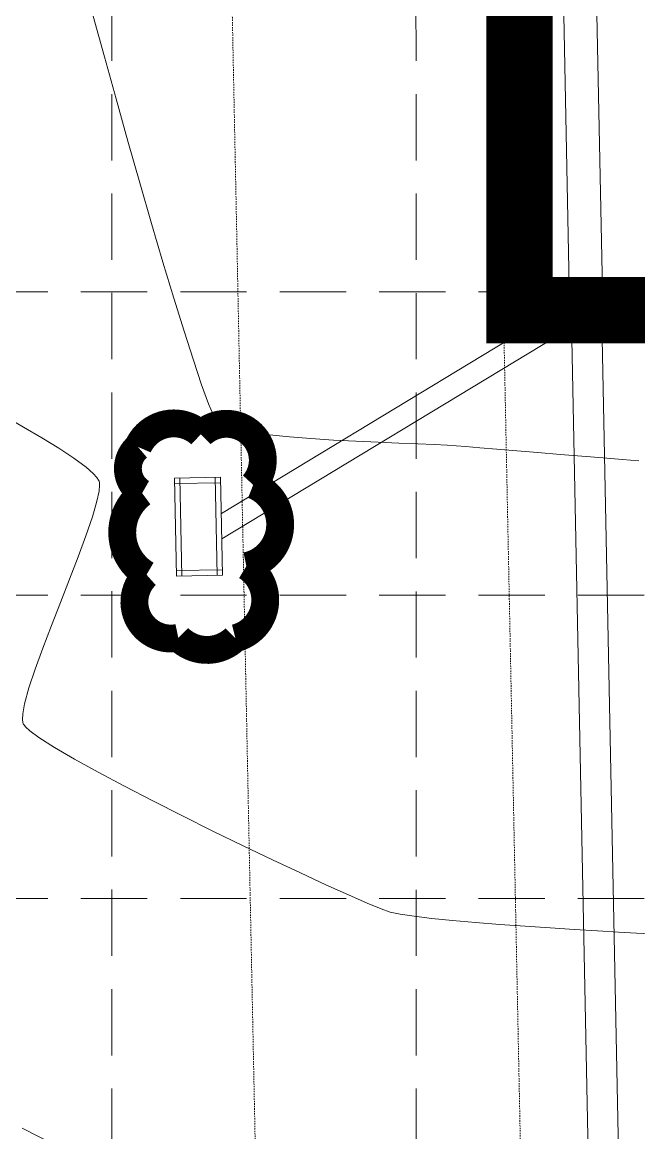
# Model space of a CAD drawing. Extents: x 2140663 to 2528301, y 336313 to 7007653.
# Drawn here: x 2527385.6 to 2527441.5, y 7006862 to 7006962.5 of the extents above; entities that cross this region are included whole.
import ezdxf

# ---------------------------------------------------------------- set-up
doc = ezdxf.new("R2010")
doc.units = 0
doc.header["$MEASUREMENT"] = 0
doc.linetypes.add('HIDDEN', pattern=[0.375, 0.25, -0.125])
doc.linetypes.add('xdrc002pt$0$HIDDEN2', pattern=[0.1875, 0.125, -0.0625])
for name, color, linetype in [('1 EXISTING CONTOURS', 43, 'Continuous'), ('BATCH PLANT', 13, 'HIDDEN'), ('GRID', 254, 'HIDDEN'), ('LEGEND', 7, 'Continuous'), ('xdrc002pt$0$V-ESMT-ACCS-N', 2, 'xdrc002pt$0$HIDDEN2'), ('xdrc002STM$0$C-STRM-INLET-N', 5, 'Continuous'), ('xdrc002STM$0$C-STRM-PIPE-N', 5, 'Continuous')]:
    doc.layers.add(name, color=color, linetype=linetype)

# ---------------------------------------------------------------- blocks, each defined once
blk = doc.blocks.new('A$C211968B4')
at = {"layer": 'LEGEND', "color": 170, "ltscale": 100, "const_width": 1.261430802800306}
blk.add_lwpolyline([(4.032914736308157, 6.67986492626369, 0.5205670505517462), (4.032914736308157, 6.67986492626369, 0.7651954600696135), (1.179535842966288, 5.243441569618881, 0.4178788784126488), (1.161860283929855, 2.658978256396949, 0.6649002420699669), (4.422610547859222, 2.161206842400134, 0.744833174426672), (8.10029117250815, 1.852431412786245, 0.9756416855879776), (10.39131185039878, 4.219029118306935, 0.5205670505517462), (9.820843972731382, 7.070041866973042, 0.5205670505517462), (7.729127584490925, 6.879974124021828, 0.5402640007904789), (4.032914736308157, 6.67986492626369)], format="xyb", close=True, dxfattribs=at)

msp = doc.modelspace()

# ---------------------------------------------------------------- linework, layer by layer
at = {"layer": '1 EXISTING CONTOURS', "color": 43, "lineweight": 0, "extrusion": (0.9641976089903211, 0.2651847861724877, 0), "elevation": 4295045.380078477}
msp.add_lwpolyline([(6085871.118059359, 605.0000000000007), (6085867.279205281, 605.0000000000007)], dxfattribs=at)
at = {"layer": '1 EXISTING CONTOURS', "color": 43, "lineweight": 0, "extrusion": (0.963438604686377, 0.267929197736953, 0), "elevation": 4312357.058185068}
msp.add_lwpolyline([(6073612.760108796, 605.0000000000007), (6073608.826193381, 605.0000000000007)], dxfattribs=at)
at = {"layer": '1 EXISTING CONTOURS', "color": 43, "lineweight": 0, "extrusion": (0.9626163198482266, 0.2708686411562931, 0), "elevation": 4330875.369783372}
msp.add_lwpolyline([(6060417.980824128, 605), (6060414.017609636, 605)], dxfattribs=at)
at = {"layer": '1 EXISTING CONTOURS', "color": 43, "lineweight": 0}
for points, elevation in [([(2527395.200387724, 7006951.764818474), (2527396.276892591, 7006947.988497642)], 605), ([(2527397.33988642, 7006944.31461401), (2527398.372863831, 7006940.806870664)], 605), ([(2527400.282747881, 7006934.544617166), (2527401.12664376, 7006931.917513185)], 605), ([(2527401.8745017, 7006929.71136183), (2527402.509816322, 7006927.989866185)], 605), ([(2527402.509816322, 7006927.989866185), (2527402.925945217, 7006927.004430252)], 605), ([(2527384.060035395, 7006926.868257425), (2527385.762457324, 7006925.878010803)], 604), ([(2527409.822034102, 7006924.992531688), (2527411.775778168, 7006924.837210937)], 605), ([(2527388.953990912, 7006923.954813397), (2527390.307602652, 7006923.067086661)], 604), ([(2527413.80572788, 7006924.706389825), (2527415.849586218, 7006924.596667654)], 605), ([(2527425.79669589, 7006924.114091363), (2527427.054881319, 7006924.006824088)], 605), ([(2527436.308497536, 7006923.235637524), (2527438.211274687, 7006923.078615705)], 605), ([(2527391.409444409, 7006922.25875727), (2527392.064115456, 7006921.684455127)], 604), ([(2527392.58681814, 7006920.970738622), (2527392.614355917, 7006920.866432439)], 604), ([(2527392.614355917, 7006920.866432439), (2527392.636377425, 7006920.603929472)], 604), ([(2527392.636377425, 7006920.603929472), (2527392.59172997, 7006920.083442022)], 604), ([(2527389.091601708, 7006910.013859482), (2527388.272333819, 7006907.91343474)], 604), ([(2527387.496962827, 7006905.879058488), (2527386.806783634, 7006903.977343245)], 604), ([(2527386.243091144, 7006902.274901534), (2527385.847180259, 7006900.838345873)], 604), ([(2527385.847180259, 7006900.838345873), (2527385.679004484, 7006899.925302916)], 604), ([(2527385.679004484, 7006899.925302916), (2527385.653403617, 7006899.400686755)], 604), ([(2527387.14050745, 7006897.790273796), (2527388.56177792, 7006896.883460929)], 604), ([(2527390.37001759, 7006895.825259114), (2527392.498974252, 7006894.645765825)], 604), ([(2527392.498974252, 7006894.645765825), (2527394.882395701, 7006893.375078537)], 604), ([(2527410.816561467, 7006885.521339357), (2527413.126174691, 7006884.455023345)], 604), ([(2527413.126174691, 7006884.455023345), (2527415.160235063, 7006883.538293126)], 604), ([(2527416.852490377, 7006882.801246175), (2527418.136688428, 7006882.273979965)], 604), ([(2527418.136688428, 7006882.273979965), (2527418.946577012, 7006881.98659197)], 604), ([(2527418.946577012, 7006881.98659197), (2527419.833953203, 7006881.79483095)], 604), ([(2527428.876652633, 7006880.871095784), (2527431.149936995, 7006880.705833496)], 604), ([(2527437.725629614, 7006880.281083787), (2527439.618797847, 7006880.169118058)], 604)]:
    msp.add_lwpolyline(points, dxfattribs=dict(at, elevation=elevation))
at = {"layer": '1 EXISTING CONTOURS', "color": 43, "lineweight": 0, "extrusion": (0.9605990911009361, 0.2779377379487276, 0), "elevation": 4375309.840282335}
msp.add_lwpolyline([(6028409.065042807, 605), (6028405.240467427, 605)], dxfattribs=at)
at = {"layer": '1 EXISTING CONTOURS', "color": 43, "lineweight": 0, "extrusion": (0.9575778345477388, 0.2881747573658451, 0), "elevation": 4439404.127823221}
msp.add_lwpolyline([(5981358.79178053, 605.0000000000003), (5981355.36866456, 605.0000000000003)], dxfattribs=at)
at = {"layer": '1 EXISTING CONTOURS', "color": 43, "lineweight": 0, "extrusion": (0.9553130152286998, 0.2955960807159836, 0), "elevation": 4485680.77402402}
msp.add_lwpolyline([(5946729.273301209, 605.0000000000007), (5946726.149347622, 605.0000000000007)], dxfattribs=at)
at = {"layer": '1 EXISTING CONTOURS', "color": 43, "lineweight": 0, "extrusion": (0.9470645711350544, 0.32104314056023, 0), "elevation": 4643139.492581275}
msp.add_lwpolyline([(5824612.176278974, 605), (5824609.846816525, 605)], dxfattribs=at)
at = {"layer": '1 EXISTING CONTOURS', "color": 43, "lineweight": 0, "extrusion": (0.8883612554375032, 0.459145162053901, 0), "elevation": 5462443.471238094}
msp.add_lwpolyline([(5064237.64440598, 605), (5064237.093790227, 605)], dxfattribs=at)
at = {"layer": '1 EXISTING CONTOURS', "color": 43, "lineweight": 0, "extrusion": (0.5092613512926357, 0.8606119195546845, 0), "elevation": 7317343.818679055}
msp.add_lwpolyline([(1393258.228559542, 604), (1393256.306785292, 604)], dxfattribs=at)
at = {"layer": '1 EXISTING CONTOURS', "color": 43, "lineweight": 0, "extrusion": (0.8216941196575976, 0.5699287444234812, 0), "elevation": 6070201.161112908}
msp.add_lwpolyline([(4317110.594160881, 605.0000000000007), (4317110.351445394, 605.0000000000007)], dxfattribs=at)
at = {"layer": '1 EXISTING CONTOURS', "color": 43, "lineweight": 0, "extrusion": (0.7099701657479138, 0.7042317542882315, 0), "elevation": 6728880.963522087}
msp.add_lwpolyline([(3194830.966058078, 605.0000000000007), (3194830.881276635, 605.0000000000007)], dxfattribs=at)
at = {"layer": '1 EXISTING CONTOURS', "color": 43, "lineweight": 0, "extrusion": (-0.5945704369438854, -0.804043528369178, 0), "elevation": -7136593.039692885}
msp.add_lwpolyline([(-2133968.8767683, 605), (-2133968.760298739, 605)], dxfattribs=at)
at = {"layer": '1 EXISTING CONTOURS', "color": 43, "lineweight": 0, "extrusion": (0.4864117648269277, 0.8737297036486475, 0), "elevation": 7351518.322822353}
msp.add_lwpolyline([(1199983.847112565, 605), (1199983.573231275, 605)], dxfattribs=at)
at = {"layer": '1 EXISTING CONTOURS', "color": 43, "lineweight": 0, "extrusion": (0.3620993826596158, 0.9321394944307023, 0), "elevation": 7446603.831758129}
msp.add_lwpolyline([(181310.7819818924, 605.0000000000007), (181310.2654451984, 605.0000000000007)], dxfattribs=at)
at = {"layer": '1 EXISTING CONTOURS', "color": 43, "lineweight": 0, "extrusion": (-0.2577059983100227, -0.9662233791598269, 0), "elevation": -7421582.808144315}
msp.add_lwpolyline([(636310.192726284, 605), (636311.0722152439, 605)], dxfattribs=at)
at = {"layer": '1 EXISTING CONTOURS', "color": 43, "lineweight": 0, "extrusion": (0.5234047602322196, 0.8520841842014514, 0), "elevation": 7293336.491275958}
msp.add_lwpolyline([(1513911.002067208, 604.0000000000007), (1513909.197513396, 604.0000000000007)], dxfattribs=at)
at = {"layer": '1 EXISTING CONTOURS', "color": 43, "lineweight": 0, "extrusion": (0.1813678516877406, 0.9834153254724953, 0), "elevation": 7349108.080961231}
msp.add_lwpolyline([(-1214657.800830067, 605.0000000000007), (-1214659.174964662, 605.0000000000007)], dxfattribs=at)
at = {"layer": '1 EXISTING CONTOURS', "color": 43, "lineweight": 0, "extrusion": (-0.1317192156504992, -0.9912870665092013, 0), "elevation": -7278782.503004966}
msp.add_lwpolyline([(1582438.552021628, 605.0000000000003), (1582440.18065351, 605.0000000000003)], dxfattribs=at)
at = {"layer": '1 EXISTING CONTOURS', "color": 43, "lineweight": 0, "extrusion": (-0.1004245729607106, -0.9949446744144415, 0), "elevation": -7225316.757415331}
msp.add_lwpolyline([(1810963.667888189, 605), (1810965.492352856, 605)], dxfattribs=at)
at = {"layer": '1 EXISTING CONTOURS', "color": 43, "lineweight": 0, "extrusion": (-0.06431208149899527, -0.9979298352956818, 0), "elevation": -7154962.460832499}
msp.add_lwpolyline([(2071549.69593863, 605), (2071551.730099389, 605)], dxfattribs=at)
at = {"layer": '1 EXISTING CONTOURS', "color": 43, "lineweight": 0, "extrusion": (-0.04606745655328676, -0.9989383311529852, 0), "elevation": -7115917.182952895}
msp.add_lwpolyline([(2201941.376486119, 605.0000000000007), (2201943.374076845, 605.0000000000007)], dxfattribs=at)
at = {"layer": '1 EXISTING CONTOURS', "color": 43, "lineweight": 0, "extrusion": (-0.04120384300389791, -0.9991507610574644, 0), "elevation": -7105113.279579924}
msp.add_lwpolyline([(2236559.246168578, 605.0000000000007), (2236561.132555107, 605.0000000000007)], dxfattribs=at)
at = {"layer": '1 EXISTING CONTOURS', "color": 43, "lineweight": 0, "extrusion": (-0.03901072850214445, -0.9992387918119132, 0), "elevation": -7100187.183562061}
msp.add_lwpolyline([(2252150.610794096, 605.0000000000007), (2252152.323900232, 605.0000000000007)], dxfattribs=at)
at = {"layer": '1 EXISTING CONTOURS', "color": 43, "lineweight": 0, "extrusion": (-0.04015211931127446, -0.9991935784995886, 0), "elevation": -7102755.152906825}
msp.add_lwpolyline([(2244040.411740345, 605.0000000000007), (2244041.889454664, 605.0000000000007)], dxfattribs=at)
at = {"layer": '1 EXISTING CONTOURS', "color": 43, "lineweight": 0, "extrusion": (-0.0468022779260393, -0.9989041729720294, 0), "elevation": -7117535.07357539}
msp.add_lwpolyline([(2196713.281289999, 605.0000000000007), (2196714.461529532, 605.0000000000007)], dxfattribs=at)
at = {"layer": '1 EXISTING CONTOURS', "color": 43, "lineweight": 0, "extrusion": (-0.06644416177349215, -0.9977901449534458, 0), "elevation": -7159372.534190514}
msp.add_lwpolyline([(2056269.648112168, 605.0000000000007), (2056270.468998918, 605.0000000000007)], dxfattribs=at)
at = {"layer": '1 EXISTING CONTOURS', "color": 43, "lineweight": 0, "extrusion": (-0.08698429568356678, -0.9962096829003592, 0), "elevation": -7200212.00262391}
msp.add_lwpolyline([(1908352.808646526, 605.0000000000007), (1908353.692508164, 605.0000000000007)], dxfattribs=at)
at = {"layer": '1 EXISTING CONTOURS', "color": 43, "lineweight": 0, "extrusion": (-0.08396794250422321, -0.9964684564157601, 0), "elevation": -7194401.598930426}
msp.add_lwpolyline([(1930144.343944553, 605), (1930145.908115841, 605)], dxfattribs=at)
at = {"layer": '1 EXISTING CONTOURS', "color": 43, "lineweight": 0, "extrusion": (-0.08338401656757254, -0.996517488948919, 0), "elevation": -7193269.335037221}
msp.add_lwpolyline([(1934361.358930171, 605.0000000000007), (1934363.147054617, 605.0000000000007)], dxfattribs=at)
at = {"layer": '1 EXISTING CONTOURS', "color": 43, "lineweight": 0, "extrusion": (-0.08298812088933419, -0.9965505364963975, 0), "elevation": -7192500.297911152}
msp.add_lwpolyline([(1937220.68325163, 605.0000000000007), (1937222.617860222, 605.0000000000007)], dxfattribs=at)
at = {"layer": '1 EXISTING CONTOURS', "color": 43, "lineweight": 0, "extrusion": (0.5915121715274874, 0.8062960690309957, 0), "elevation": 7144636.654142153}
msp.add_lwpolyline([(2106855.409211415, 604.0000000000003), (2106854.042664065, 604.0000000000003)], dxfattribs=at)
at = {"layer": '1 EXISTING CONTOURS', "color": 43, "lineweight": 0, "extrusion": (-0.08269310480037168, -0.996575060102587, 0), "elevation": -7191926.499746121}
msp.add_lwpolyline([(1939351.754801242, 605.0000000000007), (1939353.758424723, 605.0000000000007)], dxfattribs=at)
at = {"layer": '1 EXISTING CONTOURS', "color": 43, "lineweight": 0, "extrusion": (-0.08245413960049304, -0.9965948599419638, 0), "elevation": -7191461.266856482}
msp.add_lwpolyline([(1941078.212069147, 605.0000000000007), (1941080.20723814, 605.0000000000007)], dxfattribs=at)
at = {"layer": '1 EXISTING CONTOURS', "color": 43, "lineweight": 0, "extrusion": (-0.08203530621392104, -0.9966294238754886, 0), "elevation": -7190644.878579321}
msp.add_lwpolyline([(1944104.208011958, 605), (1944105.953863637, 605)], dxfattribs=at)
at = {"layer": '1 EXISTING CONTOURS', "color": 43, "lineweight": 0, "extrusion": (-0.08180055254428588, -0.9966487192604271, 0), "elevation": -7190186.754051256}
msp.add_lwpolyline([(1945799.622662338, 605.0000000000007), (1945801.127651145, 605.0000000000007)], dxfattribs=at)
at = {"layer": '1 EXISTING CONTOURS', "color": 43, "lineweight": 0, "extrusion": (0.7500003184021308, 0.6614374667318916, 0), "elevation": 6530185.381368369}
msp.add_lwpolyline([(3583481.690033325, 604.0000000000003), (3583481.182142652, 604.0000000000003)], dxfattribs=at)
at = {"layer": '1 EXISTING CONTOURS', "color": 43, "lineweight": 0, "extrusion": (0.8483468514908101, 0.5294408555878829, 0), "elevation": 5853855.795048658}
msp.add_lwpolyline([(4606194.831808888, 604.0000000000007), (4606194.563624127, 604.0000000000007)], dxfattribs=at)
at = {"layer": '1 EXISTING CONTOURS', "color": 43, "lineweight": 0, "extrusion": (0.9202339127275173, 0.3913688105434623, 0), "elevation": 5068082.6950562}
msp.add_lwpolyline([(5458863.78500665, 604.0000000000003), (5458863.670595918, 604.0000000000003)], dxfattribs=at)
at = {"layer": '1 EXISTING CONTOURS', "color": 43, "lineweight": 0, "extrusion": (0.9786662062320576, -0.2054567029311823, 0), "elevation": 1033855.021361096}
msp.add_lwpolyline([(7376705.644342952, 604.0000000000003), (7376704.716376175, 604.0000000000003)], dxfattribs=at)
at = {"layer": '1 EXISTING CONTOURS', "color": 43, "lineweight": 0, "extrusion": (0.959672453426097, -0.2811205829090708, 0), "elevation": 455679.6633588825}
msp.add_lwpolyline([(7434849.340921522, 604), (7434847.849288235, 604)], dxfattribs=at)
at = {"layer": '1 EXISTING CONTOURS', "color": 43, "lineweight": 0, "extrusion": (0.9460201131158084, -0.3241079227361676, 0), "elevation": 119966.0937336758}
msp.add_lwpolyline([(7447832.881719291, 604.0000000000003), (7447831.0863098, 604.0000000000003)], dxfattribs=at)
at = {"layer": '1 EXISTING CONTOURS', "color": 43, "lineweight": 0, "extrusion": (0.9377656993817396, -0.3472686180222403, 0), "elevation": -63181.08796878578}
msp.add_lwpolyline([(7448529.244352296, 604.0000000000003), (7448527.219438092, 604.0000000000003)], dxfattribs=at)
at = {"layer": '1 EXISTING CONTOURS', "color": 43, "lineweight": 0, "extrusion": (0.9331338977455591, -0.3595290376008319, 0), "elevation": -160795.1677188752}
msp.add_lwpolyline([(7447059.453410139, 604), (7447057.275068785, 604)], dxfattribs=at)
at = {"layer": '1 EXISTING CONTOURS', "color": 43, "lineweight": 0, "extrusion": (0.9312148982943288, -0.3644705930451496, 0), "elevation": -200270.2722792826}
msp.add_lwpolyline([(7446100.251954567, 604.0000000000007), (7446097.996985588, 604.0000000000007)], dxfattribs=at)
at = {"layer": '1 EXISTING CONTOURS', "color": 43, "lineweight": 0, "extrusion": (0.9344311070222907, -0.3561439403234264, 0), "elevation": -133797.5725820009}
msp.add_lwpolyline([(7447586.736390256, 604), (7447584.559262122, 604)], dxfattribs=at)
at = {"layer": '1 EXISTING CONTOURS', "color": 43, "lineweight": 0, "extrusion": (0.9493150857331956, -0.3143260536439441, 0), "elevation": 196833.9477023948}
msp.add_lwpolyline([(7446183.170983942, 604), (7446181.377647107, 604)], dxfattribs=at)
at = {"layer": '1 EXISTING CONTOURS', "color": 43, "lineweight": 0, "extrusion": (0.9910497025725815, 0.133493396955796, 0), "elevation": 3440139.60321707}
msp.add_lwpolyline([(6606796.270716417, 604), (6606796.002837768, 604)], dxfattribs=at)
at = {"layer": '1 EXISTING CONTOURS', "color": 43, "lineweight": 0, "extrusion": (0.9502026325740737, 0.3116327278212287, 0), "elevation": 4585107.626445699}
msp.add_lwpolyline([(5870357.907883055, 604), (5870357.796472175, 604)], dxfattribs=at)
at = {"layer": '1 EXISTING CONTOURS', "color": 43, "lineweight": 0, "extrusion": (0.8824572857854399, 0.4703925368925345, 0), "elevation": 5526302.956192987}
msp.add_lwpolyline([(4994425.716843208, 604), (4994425.621227114, 604)], dxfattribs=at)
at = {"layer": '1 EXISTING CONTOURS', "color": 43, "lineweight": 0, "extrusion": (0.7795397187831841, 0.6263527974228539, 0), "elevation": 6358988.346952258}
msp.add_lwpolyline([(3879120.886608542, 604.0000000000003), (3879120.634161005, 604.0000000000003)], dxfattribs=at)
at = {"layer": '1 EXISTING CONTOURS', "color": 43, "lineweight": 0, "extrusion": (-0.671002001877332, -0.741455537086758, 0), "elevation": -6891184.891159997}
msp.add_lwpolyline([(-2827698.797060321, 604), (-2827698.258054116, 604)], dxfattribs=at)
at = {"layer": '1 EXISTING CONTOURS', "color": 43, "lineweight": 0, "extrusion": (-0.5909649765120784, -0.8066972149053687, 0), "elevation": -7146042.214667367}
msp.add_lwpolyline([(-2101996.029716996, 604), (-2101995.020816684, 604)], dxfattribs=at)
at = {"layer": '1 EXISTING CONTOURS', "color": 43, "lineweight": 0, "extrusion": (0.5050796813152998, 0.8630727174012832, 0), "elevation": 7323994.143101932}
msp.add_lwpolyline([(1357721.130965021, 604), (1357719.035846462, 604)], dxfattribs=at)
at = {"layer": '1 EXISTING CONTOURS', "color": 43, "lineweight": 0, "extrusion": (-0.4598664356562863, -0.8879880975310326, 0), "elevation": -7384301.993802033}
msp.add_lwpolyline([(-977938.5080927857, 604), (-977935.6120696971, 604)], dxfattribs=at)
at = {"layer": '1 EXISTING CONTOURS', "color": 43, "lineweight": 0, "extrusion": (-0.4514449964862918, -0.8922989494264197, 0), "elevation": -7393223.34373014}
msp.add_lwpolyline([(-908032.2608512719, 604.0000000000003), (-908029.2421383029, 604.0000000000003)], dxfattribs=at)
at = {"layer": '1 EXISTING CONTOURS', "color": 43, "lineweight": 0, "extrusion": (-0.444352499386352, -0.8958520281213311, 0), "elevation": -7400193.799507227}
msp.add_lwpolyline([(-849352.8386891377, 604.0000000000007), (-849349.7697642511, 604.0000000000007)], dxfattribs=at)
at = {"layer": '1 EXISTING CONTOURS', "color": 43, "lineweight": 0, "extrusion": (-0.4380281966482281, -0.8989612332804464, 0), "elevation": -7405995.594859079}
msp.add_lwpolyline([(-797177.866345821, 604), (-797174.8197644441, 604)], dxfattribs=at)
at = {"layer": '1 EXISTING CONTOURS', "color": 43, "lineweight": 0, "extrusion": (0.4320296847954606, 0.901859385633667, 0), "elevation": 7411141.951091439}
msp.add_lwpolyline([(747819.1125607658, 604.0000000000007), (747816.1609228984, 604.0000000000007)], dxfattribs=at)
at = {"layer": '1 EXISTING CONTOURS', "color": 43, "lineweight": 0, "extrusion": (-0.4259243905830806, -0.9047587598395672, 0), "elevation": -7416026.96642185}
msp.add_lwpolyline([(-697709.1536369934, 604.0000000000007), (-697706.3695646166, 604.0000000000007)], dxfattribs=at)
at = {"layer": '1 EXISTING CONTOURS', "color": 43, "lineweight": 0, "extrusion": (-0.3993109669394497, -0.9168155494328628, 0), "elevation": -7433244.372463185}
msp.add_lwpolyline([(-480751.9221320851, 604.0000000000003), (-480750.0763351684, 604.0000000000003)], dxfattribs=at)
at = {"layer": '1 EXISTING CONTOURS', "color": 43, "lineweight": 0, "extrusion": (-0.148033411903009, -0.9889823602877628, 0), "elevation": -7303825.077040699}
msp.add_lwpolyline([(1462321.013931239, 604.0000000000007), (1462322.309573914, 604.0000000000007)], dxfattribs=at)
at = {"layer": '1 EXISTING CONTOURS', "color": 43, "lineweight": 0, "extrusion": (-0.117220897708345, -0.9931058660286172, 0), "elevation": -7254841.794564568}
msp.add_lwpolyline([(1688643.783906266, 604), (1688645.405240526, 604)], dxfattribs=at)
at = {"layer": '1 EXISTING CONTOURS', "color": 43, "lineweight": 0, "extrusion": (-0.0990590371975331, -0.9950815580390875, 0), "elevation": -7222782.535198526}
msp.add_lwpolyline([(1820896.816964645, 604.0000000000007), (1820898.699968722, 604.0000000000007)], dxfattribs=at)
at = {"layer": '1 EXISTING CONTOURS', "color": 43, "lineweight": 0, "extrusion": (-0.08712416528337419, -0.9961974602575915, 0), "elevation": -7200437.040639531}
msp.add_lwpolyline([(1907345.288641497, 604.0000000000007), (1907347.368676868, 604.0000000000007)], dxfattribs=at)
at = {"layer": '1 EXISTING CONTOURS', "color": 43, "lineweight": 0, "extrusion": (-0.07871571085238765, -0.9968971044521111, 0), "elevation": -7184087.612290839}
msp.add_lwpolyline([(1968032.708046695, 604), (1968034.92021736, 604)], dxfattribs=at)
at = {"layer": '1 EXISTING CONTOURS', "color": 43, "lineweight": 0, "extrusion": (-0.06777282102493283, -0.9977007791569186, 0), "elevation": -7162061.478647178}
msp.add_lwpolyline([(2046743.955538098, 604), (2046746.236842769, 604)], dxfattribs=at)
at = {"layer": '1 EXISTING CONTOURS', "color": 43, "lineweight": 0, "extrusion": (-0.06409590375192947, -0.9979437434656443, 0), "elevation": -7154470.73691622}
msp.add_lwpolyline([(2073124.03308663, 604.0000000000007), (2073126.251279592, 604.0000000000007)], dxfattribs=at)
at = {"layer": '1 EXISTING CONTOURS', "color": 43, "lineweight": 0, "extrusion": (-0.06122819027572326, -0.9981237942838352, 0), "elevation": -7148484.370222828}
msp.add_lwpolyline([(2093675.043509618, 604), (2093677.133432126, 604)], dxfattribs=at)
at = {"layer": '1 EXISTING CONTOURS', "color": 43, "lineweight": 0, "extrusion": (-0.05750719422637658, -0.9983450919457709, 0), "elevation": -7140630.387744813}
msp.add_lwpolyline([(2120310.919809702, 604), (2120312.557652518, 604)], dxfattribs=at)
at = {"layer": '1 EXISTING CONTOURS', "color": 43, "lineweight": 0, "extrusion": (-0.05679406069083696, -0.998385914699444, 0), "elevation": -7139114.024766846}
msp.add_lwpolyline([(2125412.575925187, 604), (2125413.889939814, 604)], dxfattribs=at)
at = {"layer": '1 EXISTING CONTOURS', "color": 43, "lineweight": 0, "extrusion": (-0.4564788474024112, -0.889734264752216, 0), "elevation": -7387943.673814358}
msp.add_lwpolyline([(-949782.8896406577, 603.0000000000007), (-949777.9639805923, 603.0000000000007)], dxfattribs=at)
at = {"layer": 'BATCH PLANT', "color": 17, "linetype": 'Continuous', "const_width": 6}
msp.add_lwpolyline([(2527508.974587351, 7007142.106222292), (2527508.974587351, 7007100.670215893), (2527508.974587351, 7006936.460859954), (2527430.65728095, 7006936.460859954), (2527430.65728095, 7007000.405311977), (2527393.290204251, 7007053.095543257), (2527393.290204251, 7007142.106222292), (2527477.263444963, 7007142.093036084)], dxfattribs=at)
at = {"layer": 'GRID', "color": 253, "linetype": 'HIDDEN', "lineweight": 0, "ltscale": 24}
for p, q in [((2527393.70391521, 7006032.011927022), (2527393.789998551, 7007623.565466588)), ((2527421.368363672, 7006032.007577593), (2527421.22060479, 7007623.464267181)), ((2527228.947377252, 7006938.126188649), (2528272.331315909, 7006938.126188649)), ((2527228.947377252, 7006910.668716576), (2528272.331315909, 7006910.668716576)), ((2527228.947377252, 7006883.211244508), (2528272.331315909, 7006883.211244508))]:
    msp.add_line(p, q, dxfattribs=at)
at = {"layer": 'xdrc002pt$0$V-ESMT-ACCS-N', "color": 7, "lineweight": 0}
for p, q in [((2527440.810676755, 7006364.514963956), (2527428.369625911, 7006977.288132709)), ((2527416.815658904, 7006364.025963987), (2527404.37454192, 7006976.802387302))]:
    msp.add_line(p, q, dxfattribs=at)
at = {"layer": 'xdrc002STM$0$C-STRM-INLET-N', "color": 5, "lineweight": 0}
for p, q in [((2527399.406815429, 7006921.257192579), (2527403.593452437, 7006921.342203278)), ((2527399.406815429, 7006921.257192579), (2527399.586987357, 7006912.384021609)), ((2527399.416965961, 7006920.757295623), (2527403.603602968, 7006920.842306322)), ((2527399.906712386, 7006921.26734311), (2527400.086884314, 7006912.394172139)), ((2527403.273727409, 7006912.458881776), (2527403.09355548, 7006921.332052747)), ((2527403.773624365, 7006912.469032307), (2527403.593452437, 7006921.342203278)), ((2527399.576836826, 7006912.883918565), (2527403.763473833, 7006912.968929263)), ((2527399.586987357, 7006912.384021609), (2527403.773624365, 7006912.469032307))]:
    msp.add_line(p, q, dxfattribs=at)
at = {"layer": 'xdrc002STM$0$C-STRM-PIPE-N', "color": 5, "lineweight": 0}
for p, q in [((2527435.182890663, 7006937.123231029), (2527433.277915358, 7007030.951137012)), ((2527438.249028315, 7006933.896129536), (2527436.277296989, 7007031.012045378)), ((2527403.660096786, 7006918.060078773), (2527435.182890663, 7006937.123231029)), ((2527403.706980017, 7006915.751156814), (2527435.229768461, 7006934.81430578)), ((2527435.249646434, 7006933.83523349), (2527435.229768461, 7006934.81430578)), ((2527435.374620678, 7006933.837770824), (2527435.249646434, 7006933.83523349)), ((2527435.895865878, 7006908.164290716), (2527435.374620678, 7006933.837770824)), ((2527438.249028315, 7006933.896129536), (2527438.12405407, 7006933.893592198)), ((2527438.645389093, 7006908.215687957), (2527438.12405407, 7006933.893592198))]:
    msp.add_line(p, q, dxfattribs=at)
for points in [[(2527402.933617848, 7006776.948209216), (2527427.781351855, 7006819.985746972, 0.1368189750127558), (2527436.961219061, 7006855.691244006), (2527435.895865879, 7006908.164290716)], [(2527406.109044329, 7006776.948209216), (2527430.162921716, 7006818.610746972, 0.1368189750133857), (2527439.710652452, 7006855.747065381), (2527438.645389093, 7006908.215687958)]]:
    msp.add_lwpolyline(points, format="xyb", dxfattribs=at)

# ---------------------------------------------------------------- block references
at = {"linetype": 'Continuous', "lineweight": 0, "xscale": 2, "yscale": 2, "zscale": 2, "rotation": 90}
msp.add_blockref('A$C211968B4', (2527410.247647662, 7006904.444113214), dxfattribs=at)

doc.saveas('drawing.dxf')
